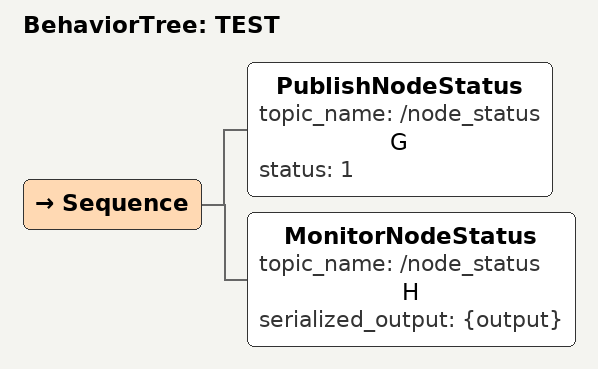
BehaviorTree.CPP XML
<root BTCPP_format="4">
  <BehaviorTree ID="TEST">
    <Sequence>
        <PublishNodeStatus topic_name="/node_status" name="G" status="1"/>
        <!-- Deserialization fails with the last one (MonitorNodeStatus)-->
        <MonitorNodeStatus topic_name="/node_status" name="H" serialized_output="{output}"/>
    </Sequence>
  </BehaviorTree>
</root>
